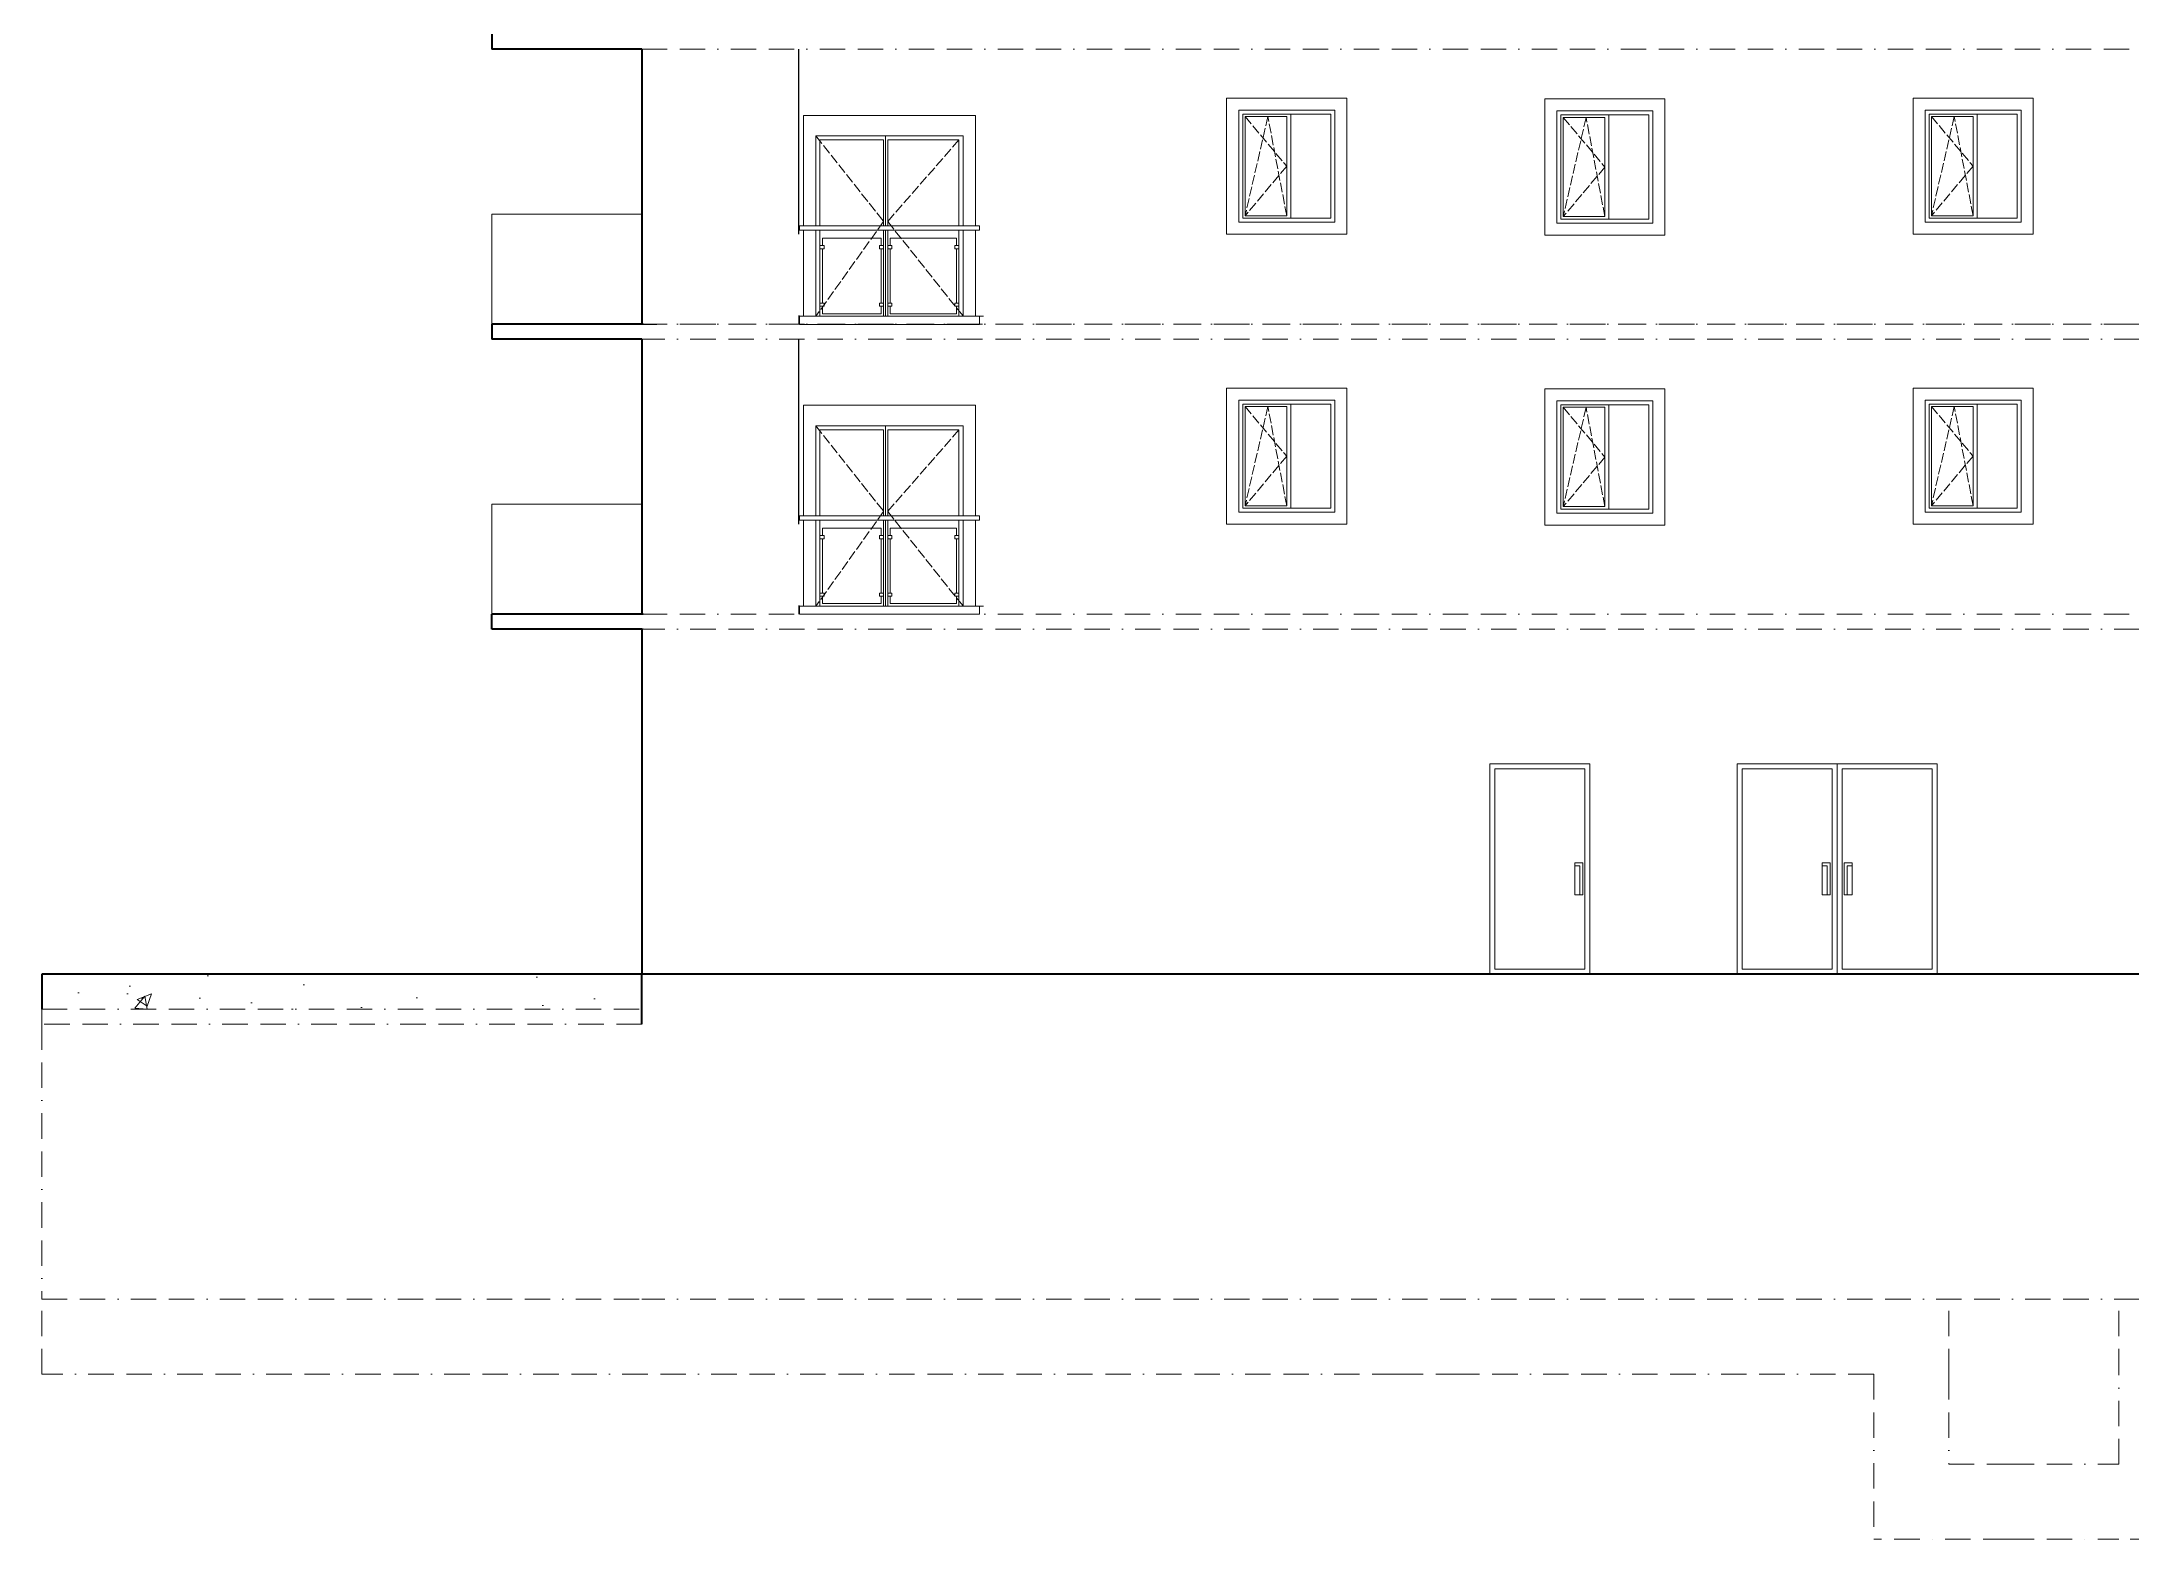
# Model space of a CAD drawing. Header units: millimetres. Extents: x 2990 to 12965, y 2692 to 30610.
# Drawn here: x 9383 to 11472, y 2692 to 4190 of the extents above; entities that cross this region are included whole.
import ezdxf

# ---------------------------------------------------------------- set-up
doc = ezdxf.new("R2010")
doc.units = ezdxf.units.MM
for name, pattern in [('ACAD_ISO02W100', [15, 12, -3]), ('BORDERX2', [88.9, 25.4, -12.7, 25.4, -12.7, 0, -12.7]), ('HIDDENX2', [19.05, 12.7, -6.35])]:
    doc.linetypes.add(name, pattern=pattern)
for name, color, linetype, lineweight in [('SEM_DUVAR1', 136, 'Continuous', 40), ('SEM_IC OLCU', 140, 'Continuous', 13), ('SEM_KAPI', 30, 'Continuous', 18), ('SEM_PENCERE', 133, 'Continuous', 13), ('SEM_TARAMA', 253, 'Continuous', 5), ('SEM_TEFRIS', 225, 'Continuous', 9), ('SEM_YAZI2', 53, 'Continuous', 9)]:
    doc.layers.add(name, color=color, linetype=linetype, lineweight=lineweight)
doc.styles.get("Standard").update_dxf_attribs({"font": 'arial.ttf'})
doc.styles.add('ÖLÇÜ YAZI', font='arial.ttf')
doc.dimstyles.new('1-50-İC', dxfattribs={"dimtxt": 10, "dimasz": 7, "dimexe": 5, "dimexo": 25, "dimgap": 5, "dimtad": 1, "dimdec": 0, "dimtxsty": 'Standard', "dimblk": 'ORIGIN', "dimcen": 5, "dimdle": 7, "dimclrd": 256, "dimclre": 256, "dimclrt": 256, "dimadec": 0, "dimazin": 0, "dimtfac": 1, "dimtdec": 0, "dimtix": 1, "dimtmove": 0, "dimatfit": 3, "dimldrblk": 'ORIGIN', "dimfxl": 1, "dimlwd": -1, "dimlwe": -1, "dimarcsym": 0})
doc.dimstyles.new('ÖLÇÜ50', dxfattribs={"dimscale": 100, "dimtxt": 0.1, "dimasz": 0.05, "dimexe": 0.02, "dimexo": 0.1, "dimgap": 0.02, "dimtad": 1, "dimdec": 0, "dimrnd": 0.5, "dimzin": 9, "dimdsep": 46, "dimtxsty": 'ÖLÇÜ YAZI', "dimblk": 'OBLIQUE', "dimcen": 0, "dimdle": 0.02, "dimclrd": 256, "dimclre": 256, "dimclrt": 256, "dimadec": 0, "dimazin": 0, "dimtfac": 1, "dimtdec": 0, "dimtix": 1, "dimtmove": 2, "dimatfit": 3, "dimldrblk": 'DOT', "dimfxl": 0.2, "dimfxlon": 1, "dimarcsym": 0})

# ---------------------------------------------------------------- blocks, each defined once
blk = doc.blocks.new('_Oblique')
at = {"color": 0, "linetype": 'ByBlock', "lineweight": -2}
blk.add_line((-0.5, -0.5), (0.5, 0.5), dxfattribs=at)
blk = doc.blocks.new('*D497')
at = {"layer": 'Defpoints', "color": 0, "transparency": 16777216}
for p in [(6324.3, 3875), (6356, 3875), (6356, 3734.9)]:
    blk.add_point(p, dxfattribs=at)
at = {"layer": 'SEM_IC OLCU', "lineweight": -2, "transparency": 16777216}
for p, q in [((6344.3, 3875), (6322.3, 3875)), ((6324.3, 3732.9), (6324.3, 3877)), ((6344.3, 3734.9), (6322.3, 3734.9))]:
    blk.add_line(p, q, dxfattribs=at)
at = {"layer": 'SEM_IC OLCU', "lineweight": -2, "transparency": 16777216, "xscale": 5, "yscale": 5, "zscale": 5}
for p, rotation in [((6324.3, 3875), 90), ((6324.3, 3734.9), 270)]:
    blk.add_blockref('_Oblique', p, dxfattribs=dict(at, rotation=rotation))
at = {"layer": 'SEM_IC OLCU', "transparency": 16777216, "insert": (6317.2, 3804.9), "char_height": 10, "attachment_point": 5, "rotation": 90, "style": 'ÖLÇÜ YAZI'}
blk.add_mtext('140', dxfattribs=at)
blk = doc.blocks.new('_Dot')
at = {"color": 0, "linetype": 'ByBlock', "lineweight": -2}
blk.add_line((-0.5, 0), (-1, 0), dxfattribs=at)
at = {"color": 0, "linetype": 'ByBlock', "const_width": 0.5}
blk.add_lwpolyline([(-0.25, 0, 1), (0.25, 0, 1)], format="xyb", close=True, dxfattribs=at)
blk = doc.blocks.new('*D498')
at = {"layer": 'Defpoints', "color": 0, "transparency": 16777216}
for p in [(6354.8, 3875), (6474.9, 3888.1), (6474.9, 3875)]:
    blk.add_point(p, dxfattribs=at)
at = {"layer": 'SEM_IC OLCU', "lineweight": -2, "transparency": 16777216}
for p, q in [((6354.8, 3885), (6354.8, 3890.1)), ((6474.9, 3885), (6474.9, 3890.1)), ((6352.8, 3888.1), (6407.3, 3888.1)), ((6476.9, 3888.1), (6432.4, 3888.1))]:
    blk.add_line(p, q, dxfattribs=at)
at = {"layer": 'SEM_IC OLCU', "lineweight": -2, "transparency": 16777216, "xscale": 5, "yscale": 5, "zscale": 5, "rotation": 180}
blk.add_blockref('_Oblique', (6354.8, 3888.1), dxfattribs=at)
at = {"layer": 'SEM_IC OLCU', "lineweight": -2, "transparency": 16777216, "xscale": 5, "yscale": 5, "zscale": 5}
blk.add_blockref('_Oblique', (6474.9, 3888.1), dxfattribs=at)
at = {"layer": 'SEM_IC OLCU', "transparency": 16777216, "insert": (6419.9, 3890.2), "char_height": 10, "attachment_point": 5, "style": 'ÖLÇÜ YAZI'}
blk.add_mtext('120', dxfattribs=at)
blk = doc.blocks.new('_Origin')
at = {"color": 0, "linetype": 'ByBlock', "lineweight": -2}
blk.add_line((0, 0), (-1, 0), dxfattribs=at)
blk.add_circle((0, 0), 0.5, dxfattribs=at)
blk = doc.blocks.new('*D537')
at = {"layer": 'Defpoints', "color": 0, "transparency": 16777216}
for p in [(7292.8, 3941.3), (7292.8, 3831.3), (7292.8, 3831.3)]:
    blk.add_point(p, dxfattribs=at)
at = {"layer": 'SEM_IC OLCU', "transparency": 16777216}
for p, q in [((7292.8, 3934.3), (7292.8, 3838.3)), ((7317.8, 3941.3), (7297.8, 3941.3)), ((7317.8, 3831.3), (7297.8, 3831.3))]:
    blk.add_line(p, q, dxfattribs=at)
at = {"layer": 'SEM_IC OLCU', "transparency": 16777216, "xscale": 7, "yscale": 7, "zscale": 7}
for p, rotation in [((7292.8, 3941.3), 90), ((7292.8, 3831.3), 270)]:
    blk.add_blockref('_Origin', p, dxfattribs=dict(at, rotation=rotation))
at = {"layer": 'SEM_IC OLCU', "transparency": 16777216, "insert": (7282.7, 3886.3), "char_height": 10, "attachment_point": 5, "rotation": 90}
blk.add_mtext('110', dxfattribs=at)
blk = doc.blocks.new('*D538')
at = {"layer": 'Defpoints', "color": 0, "transparency": 16777216}
for p in [(7334.3, 4051.3), (7334.3, 3831.3), (7367.6, 3831.3)]:
    blk.add_point(p, dxfattribs=at)
at = {"layer": 'SEM_IC OLCU', "transparency": 16777216}
for p, q in [((7359.3, 4051.3), (7372.6, 4051.3)), ((7367.6, 4044.3), (7367.6, 3838.3)), ((7359.3, 3831.3), (7372.6, 3831.3))]:
    blk.add_line(p, q, dxfattribs=at)
at = {"layer": 'SEM_IC OLCU', "transparency": 16777216, "xscale": 7, "yscale": 7, "zscale": 7}
for p, rotation in [((7367.6, 4051.3), 90), ((7367.6, 3831.3), 270)]:
    blk.add_blockref('_Origin', p, dxfattribs=dict(at, rotation=rotation))
at = {"layer": 'SEM_IC OLCU', "transparency": 16777216, "insert": (7357.5, 3941.3), "char_height": 10, "attachment_point": 5, "rotation": 90}
blk.add_mtext('220', dxfattribs=at)
blk = doc.blocks.new('*D539')
at = {"layer": 'Defpoints', "color": 0, "transparency": 16777216}
for p in [(7333.1, 4094.1), (7153.5, 4051.3), (7333.1, 4051.3)]:
    blk.add_point(p, dxfattribs=at)
at = {"layer": 'SEM_IC OLCU', "transparency": 16777216}
for p, q in [((7153.5, 4076.3), (7153.5, 4099.1)), ((7160.5, 4094.1), (7326.1, 4094.1)), ((7333.1, 4076.3), (7333.1, 4099.1))]:
    blk.add_line(p, q, dxfattribs=at)
at = {"layer": 'SEM_IC OLCU', "transparency": 16777216, "xscale": 7, "yscale": 7, "zscale": 7, "rotation": 180}
blk.add_blockref('_Origin', (7153.5, 4094.1), dxfattribs=at)
at = {"layer": 'SEM_IC OLCU', "transparency": 16777216, "xscale": 7, "yscale": 7, "zscale": 7}
blk.add_blockref('_Origin', (7333.1, 4094.1), dxfattribs=at)
at = {"layer": 'SEM_IC OLCU', "transparency": 16777216, "insert": (7243.3, 4104.2), "char_height": 10, "attachment_point": 5}
blk.add_mtext('180', dxfattribs=at)
blk = doc.blocks.new('cam')
at = {"layer": 'SEM_PENCERE', "transparency": 33554628}
blk.add_line((6409.9, 3874.7), (6409.9, 3744.6), dxfattribs=at)
for points in [[(6339.8, 3894.7), (6489.9, 3894.7), (6489.9, 3724.6), (6339.8, 3724.6)], [(6354.8, 3879.7), (6474.9, 3879.7), (6474.9, 3739.6), (6354.8, 3739.6)], [(6359.8, 3874.7), (6469.9, 3874.7), (6469.9, 3744.6), (6359.8, 3744.6)], [(6466.9, 3871.7), (6414.9, 3871.7), (6414.9, 3747.6), (6466.9, 3747.6)]]:
    blk.add_lwpolyline(points, close=True, dxfattribs=at)
at = {"layer": 'SEM_PENCERE', "linetype": 'ACAD_ISO02W100', "transparency": 33554628}
for points in [[(6466.9, 3871.7), (6414.9, 3809.6), (6466.9, 3747.6)], [(6414.9, 3747.6), (6438.4, 3871.7), (6466.9, 3747.6)]]:
    blk.add_lwpolyline(points, dxfattribs=at)
at = {"layer": 'SEM_IC OLCU', "transparency": 33554628}
dim = blk.add_linear_dim(base=(6474.9, 3888.1), p1=(6354.8, 3875), p2=(6474.9, 3875), angle=180, dimstyle='ÖLÇÜ50', dxfattribs=at)
dim.commit()
dim.dimension.update_dxf_attribs({"geometry": '*D498', "text_midpoint": (6419.9, 3890.2), "dimtype": 128})
dim = blk.add_linear_dim(base=(6324.3, 3875), p1=(6356, 3734.9), p2=(6356, 3875), angle=90, dimstyle='ÖLÇÜ50', dxfattribs=at)
dim.commit()
dim.dimension.update_dxf_attribs({"geometry": '*D497', "text_midpoint": (6317.2, 3804.9)})
blk = doc.blocks.new('b cam')
at = {"layer": 'SEM_PENCERE'}
for p, q in [((7245.5, 4046.3, 0), (7245.5, 3941.3, 0)), ((7248, 4051.3, 0), (7248, 3941.3, 0)), ((7250.5, 4046.3, 0), (7250.5, 3941.3, 0)), ((7158.5, 3936.3, 0), (7133.5, 3936.3, 0)), ((7268.5, 3936.3, 0), (7153.5, 3936.3, 0)), ((7353.1, 3936.3, 0), (7211, 3936.3, 0)), ((7245.5, 3936.3, 0), (7245.5, 3836.3, 0)), ((7248, 3936.3, 0), (7248, 3831.3, 0)), ((7250.5, 3936.3, 0), (7250.5, 3836.3, 0)), ((7128.5, 3831.3, 0), (7158.5, 3831.3, 0)), ((7153.5, 3831.3, 0), (7268.5, 3831.3, 0))]:
    blk.add_line(p, q, dxfattribs=at)
at = {"layer": 'SEM_PENCERE', "elevation": 0}
for points in [[(7138.5, 3941.3), (7138.5, 4076.3), (7348.1, 4076.3), (7348.1, 3941.3)], [(7153.5, 3941.3), (7153.5, 4051.3), (7333.1, 4051.3), (7333.1, 3941.3)], [(7158.5, 3941.3), (7158.5, 4046.3), (7245.5, 4046.3)], [(7250.5, 4046.3), (7328.1, 4046.3), (7328.1, 3941.3)], [(7353.1, 3936.3), (7353.1, 3941.3), (7133.5, 3941.3), (7133.5, 3936.3)], [(7158.5, 3941.3), (7133.5, 3941.3), (7133.5, 3936.3)], [(7138.5, 3936.3), (7138.5, 3831.3)], [(7333.1, 3936.3), (7333.1, 3831.3), (7153.5, 3831.3), (7153.5, 3936.3)], [(7153.5, 3936.3), (7153.5, 3831.3)], [(7153.5, 3936.3), (7153.5, 3831.3)], [(7158.5, 3836.3), (7158.5, 3936.3)], [(7158.5, 3936.3), (7158.5, 3831.3)], [(7158.5, 3936.3), (7158.5, 3831.3)], [(7161.5, 3917.3), (7161.5, 3926.3), (7242.5, 3926.3), (7242.5, 3917.3)], [(7245.5, 3936.3), (7245.5, 3831.3)], [(7245.5, 3936.3), (7245.5, 3831.3)], [(7250.5, 3936.3), (7250.5, 3831.3)], [(7250.5, 3936.3), (7250.5, 3831.3)], [(7253.5, 3917.3), (7253.5, 3926.3), (7278.4, 3926.3)], [(7278.4, 3926.3), (7325.1, 3926.3), (7325.1, 3917.3)], [(7328.1, 3936.3), (7328.1, 3836.3)], [(7328.1, 3936.3), (7328.1, 3831.3)], [(7333.1, 3936.3), (7333.1, 3831.3)], [(7348.1, 3936.3), (7348.1, 3831.3)], [(7158.5, 3917.3), (7163.5, 3917.3), (7163.5, 3913.3), (7158.5, 3913.3)], [(7161.5, 3847.3), (7161.5, 3913.3)], [(7245.5, 3917.3), (7240.5, 3917.3), (7240.5, 3913.3), (7245.5, 3913.3)], [(7242.5, 3913.3), (7242.5, 3847.3)], [(7250.5, 3917.3), (7255.5, 3917.3), (7255.5, 3913.3), (7250.5, 3913.3)], [(7253.5, 3847.3), (7253.5, 3913.3)], [(7328.1, 3917.3), (7323.1, 3917.3), (7323.1, 3913.3), (7328.1, 3913.3)], [(7325.1, 3913.3), (7325.1, 3847.3)], [(7158.5, 3847.3), (7163.5, 3847.3), (7163.5, 3843.3), (7158.5, 3843.3)], [(7242.5, 3843.3), (7242.5, 3834.3), (7161.5, 3834.3), (7161.5, 3843.3)], [(7245.5, 3847.3), (7240.5, 3847.3), (7240.5, 3843.3), (7245.5, 3843.3)], [(7250.5, 3847.3), (7255.5, 3847.3), (7255.5, 3843.3), (7250.5, 3843.3)], [(7278.4, 3834.3), (7253.5, 3834.3), (7253.5, 3843.3)], [(7325.1, 3843.3), (7325.1, 3834.3), (7278.4, 3834.3)], [(7328.1, 3847.3), (7323.1, 3847.3), (7323.1, 3843.3), (7328.1, 3843.3)]]:
    blk.add_lwpolyline(points, dxfattribs=at)
at = {"layer": 'SEM_PENCERE', "linetype": 'ACAD_ISO02W100', "elevation": 0}
for points in [[(7158.5, 4046.3), (7245.5, 3946.9), (7153.5, 3831.3)], [(7333.1, 4051.3), (7250.5, 3946.9), (7333.1, 3831.3)]]:
    blk.add_lwpolyline(points, dxfattribs=at)
at = {"layer": 'SEM_PENCERE', "elevation": 0}
blk.add_lwpolyline([(7133.5, 3821.3), (7353.1, 3821.3), (7353.1, 3831.3), (7133.5, 3831.3)], close=True, dxfattribs=at)
at = {"layer": 'SEM_IC OLCU'}
dim = blk.add_linear_dim(base=(7333.1, 4094.1, 0), p1=(7153.5, 4051.3, 0), p2=(7333.1, 4051.3, 0), dimstyle='1-50-İC', dxfattribs=at)
dim.commit()
dim.dimension.update_dxf_attribs({"geometry": '*D539', "text_midpoint": (7243.3, 4094.1, 0), "dimtype": 128})
for base, p1, p2, picture, middle in [((7367.6, 3831.3, 0), (7334.3, 4051.3, 0), (7334.3, 3831.3, 0), '*D538', (7357.5, 3941.3, 0)), ((7292.8, 3831.3, 0), (7292.8, 3941.3, 0), (7292.8, 3831.3, 0), '*D537', (7282.7, 3886.3, 0))]:
    dim = blk.add_linear_dim(base=base, p1=p1, p2=p2, angle=90, dimstyle='1-50-İC', dxfattribs=at)
    dim.commit()
    dim.dimension.update_dxf_attribs({"geometry": picture, "text_midpoint": middle})

msp = doc.modelspace()

# ---------------------------------------------------------------- hatches: boundary and pattern name
at = {"layer": 'SEM_TARAMA', "linetype": 'HIDDENX2', "transparency": 33554633}
h = msp.add_hatch(dxfattribs=at)
h.set_pattern_fill('AR-CONC', color=256, scale=0.81)
h.set_pattern_definition([(50, (2810.95, 0), (147.5696, -12.9107), [15.4305, -169.7355]), (355, (2810.95, 0), (-28.5472, 154.756), [12.3444, -135.789]), (100.4514, (2823.24, -1.08), (119.0224, 141.8454), [13.114, -144.253]), (46.1842, (2810.95, 41.15), (219.574, -34.0543), [23.146, -254.603]), (96.6356, (2829.24, 38.3), (192.2973, 200.415), [19.671, -216.38]), (351.184, (2810.95, 41.15), (192.2973, 200.415), [18.5166, -203.6824]), (21, (2831.52, 30.86), (122.8077, -82.8348), [15.4305, -169.7355]), (326, (2831.52, 30.86), (50.0596, 149.1923), [12.3444, -135.7884]), (71.4514, (2841.75, 23.96), (172.8673, 66.3574), [13.114, -144.2528]), (37.5, (2810.946, 0), (2.50177, 68.48958), [0, -134.1425, 0, -137.8458, 0, -136.30275]), (7.5, (2810.946, 0), (54.1239, 81.14627), [0, -78.5927, 0, -131.0564, 0, -51.94935]), (327.5, (2765.066, 0), (109.8284, -4.6403), [0, -51.435, 0, -160.4772, 0, -212.9409]), (317.5, (2744.49, 0), (119.9846, 20.5955), [0, -66.8655, 0, -106.5733, 0, -151.2189])])
h.paths.add_polyline_path([(9982.8, 3222.3), (9982.8, 3257.3), (9382.8, 3257.3), (9382.8, 3222.3)])

# ---------------------------------------------------------------- linework, layer by layer
for p, q in [((10139.8, 3997.3), (10139.8, 4182.3)), ((10139.8, 3916), (10139.8, 3907.3)), ((9982.8, 3907.3), (9997.8, 3907.3)), ((10139.8, 3707.3), (10139.8, 3892.3)), ((10139.8, 3626), (10139.8, 3617.3)), ((9984.2, 3602.3), (9982.8, 3602.3))]:
    msp.add_line(p, q)
at = {"layer": 'SEM_DUVAR1'}
for p, q in [((9832.8, 4197.3), (9832.8, 4182.3)), ((9982.8, 4182.3), (9832.8, 4182.3)), ((9982.8, 4182.3), (9982.8, 3907.3)), ((9832.8, 3907.3), (9832.8, 3892.3)), ((9984.2, 3907.3), (9832.8, 3907.3)), ((9982.8, 3892.3), (9832.8, 3892.3)), ((9982.8, 3892.3), (9982.8, 3617.3)), ((9984.2, 3617.3), (9832.8, 3617.3)), ((9832.8, 3602.3), (9832.8, 3617.3)), ((9982.8, 3602.3), (9832.8, 3602.3)), ((9982.8, 3602.3), (9982.8, 3257.3)), ((9982.8, 3257.3), (9382.8, 3257.3)), ((9382.8, 3257.3), (9382.8, 3222.3)), ((9984.2, 3257.3), (9982.8, 3257.3)), ((9982.8, 3207.3), (9982.8, 3257.3)), ((11484.8, 3257.3), (9984.2, 3257.3))]:
    msp.add_line(p, q, dxfattribs=at)
at = {"layer": 'SEM_KAPI', "elevation": 0}
for points in [[(10930.8, 3257.3), (10830.8, 3257.3), (10830.8, 3467.6), (10930.8, 3467.6)], [(10925.8, 3262.3), (10925.8, 3462.6), (10835.8, 3462.6), (10835.8, 3262.3)], [(11178.3, 3257.3), (11078.3, 3257.3), (11078.3, 3467.6), (11178.3, 3467.6)], [(11173.3, 3262.3), (11173.3, 3462.6), (11083.3, 3462.6), (11083.3, 3262.3)], [(11178.3, 3257.3), (11278.3, 3257.3), (11278.3, 3467.6), (11178.3, 3467.6)], [(11183.3, 3262.3), (11183.3, 3462.6), (11273.3, 3462.6), (11273.3, 3262.3)], [(10923.8, 3336.6), (10915.8, 3336.6), (10915.8, 3368.6), (10923.8, 3368.6)], [(11171.3, 3336.6), (11163.3, 3336.6), (11163.3, 3368.6), (11171.3, 3368.6)], [(11185.3, 3336.6), (11193.3, 3336.6), (11193.3, 3368.6), (11185.3, 3368.6)]]:
    msp.add_lwpolyline(points, close=True, dxfattribs=at)
for points in [[(10915.8, 3365.6), (10920.8, 3365.6), (10920.8, 3336.6)], [(11163.3, 3365.6), (11168.3, 3365.6), (11168.3, 3336.6)], [(11193.3, 3365.6), (11188.3, 3365.6), (11188.3, 3336.6)]]:
    msp.add_lwpolyline(points, dxfattribs=at)
at = {"layer": 'SEM_TEFRIS'}
for p, q in [((9832.8, 3907.3), (9832.8, 4017.3)), ((9832.8, 4017.3), (9982.8, 4017.3)), ((9832.8, 3727.3), (9832.8, 3617.3)), ((9832.8, 3617.3), (9832.8, 3727.3)), ((9832.8, 3727.3), (9982.8, 3727.3))]:
    msp.add_line(p, q, dxfattribs=at)
at = {"layer": 'SEM_YAZI2', "linetype": 'BORDERX2'}
for p, q in [((9982.8, 4182.3), (12764.8, 4182.3)), ((12764.8, 3907.3), (9982.8, 3907.3)), ((9982.8, 3907.3), (12764.8, 3907.3)), ((12764.8, 3892.3), (9982.8, 3892.3)), ((9982.8, 3617.3), (12764.8, 3617.3)), ((12764.8, 3602.3), (9982.8, 3602.3)), ((9382.8, 3222.3), (9982.8, 3222.3)), ((9382.8, 3207.3), (9382.8, 3222.3)), ((9982.8, 3222.3), (9982.8, 3207.3)), ((9982.8, 3207.3), (9382.8, 3207.3)), ((9382.8, 3207.3), (9382.8, 2932.3)), ((9382.8, 2932.3), (9982.8, 2932.3)), ((9382.8, 2857.3), (9382.8, 2932.3)), ((12764.8, 2932.3), (9982.8, 2932.3)), ((11289.8, 2857.3), (11289.8, 2932.3)), ((11459.9, 2857.3), (11459.9, 2932.3)), ((10738.8, 2857.3), (9382.8, 2857.3)), ((10738.8, 2857.3), (10813.8, 2857.3)), ((10813.8, 2857.3), (10788.8, 2857.3)), ((11214.8, 2857.3), (10813.8, 2857.3)), ((11214.8, 2857.3), (11214.8, 2692.3)), ((11289.8, 2857.3), (11289.8, 2767.3)), ((11459.9, 2767.3), (11459.9, 2857.3)), ((11289.8, 2767.3), (11349.8, 2767.3)), ((11349.8, 2767.3), (11459.9, 2767.3)), ((11349.8, 2692.3), (11214.8, 2692.3)), ((11349.8, 2692.3), (11459.9, 2692.3)), ((11534.9, 2692.3), (11459.9, 2692.3))]:
    msp.add_line(p, q, dxfattribs=at)

# ---------------------------------------------------------------- block references
for name, p, xscale, yscale, zscale in [('b cam', (16167.4, 775.2, 0), -0.8196376890784707, 0.8196376890784707, 0.8196376890784707), ('cam', (15762.2, 1016.2), -0.8003938831870494, 0.8003938831870494, 0.8003938831870494), ('cam', (16080.4, 1015.4), -0.8003938831870494, 0.8003938831870494, 0.8003938831870494), ('cam', (16448.6, 1016.3), -0.8003938831870494, 0.8003938831870494, 0.8003938831870494), ('b cam', (16167.4, 485.2, 0), -0.8196376890784707, 0.8196376890784707, 0.8196376890784707), ('cam', (15762.2, 726.2), -0.8003938831870494, 0.8003938831870494, 0.8003938831870494), ('cam', (16448.6, 726.3), -0.8003938831870494, 0.8003938831870494, 0.8003938831870494), ('cam', (16080.4, 725.4), -0.8003938831870494, 0.8003938831870494, 0.8003938831870494)]:
    msp.add_blockref(name, p, dxfattribs=dict(xscale=xscale, yscale=yscale, zscale=zscale))

doc.saveas('drawing.dxf')
